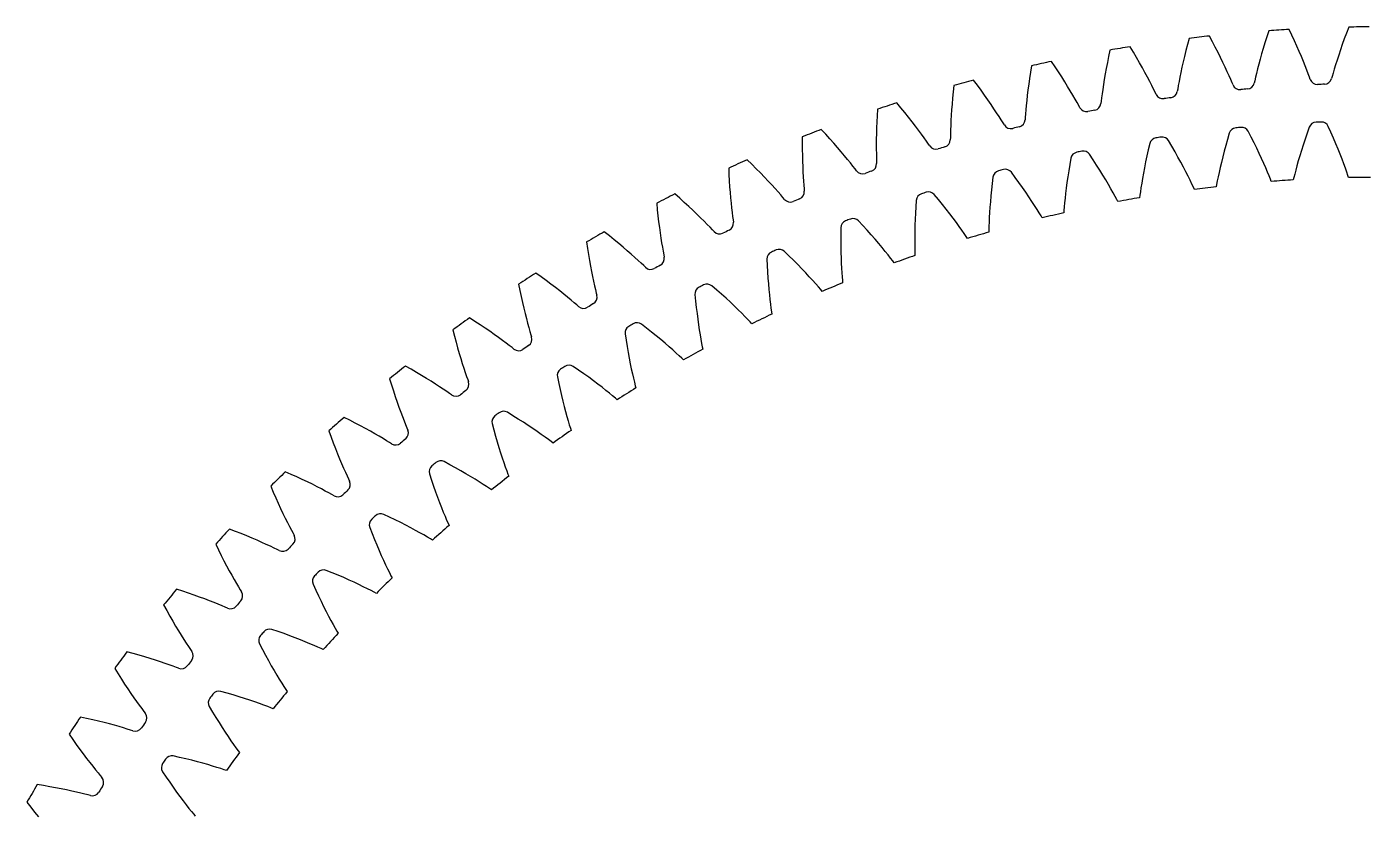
# Model space of a CAD drawing. Header units: millimetres. Extents: x -125 to 125, y -125 to 125.
# Drawn here: x -107.9 to -0.8, y 62.1 to 125 of the extents above; entities that cross this region are included whole.
import ezdxf

# ---------------------------------------------------------------- set-up
doc = ezdxf.new("R2010")
doc.units = ezdxf.units.MM

msp = doc.modelspace()

# ---------------------------------------------------------------- linework, layer by layer
at = {"layer": 'thin_ring_external'}
for p, q in [((-13.284341, 123.815043), (-13.526964, 124.265929)), ((-8.787967, 124.690704), (-8.946537, 124.203856)), ((-6.944943, 124.331839), (-7.164227, 124.794527)), ((-6.737818, 123.882251), (-6.944943, 124.331839)), ((-2.592944, 124.498655), (-2.765046, 124.03453)), ((-2.409722, 124.976771), (-2.592944, 124.498655)), ((-21.459096, 123.144254), (-21.567187, 122.643773)), ((-19.589082, 122.975227), (-19.854411, 123.413137)), ((-15.27679, 123.585024), (-15.400659, 123.105767)), ((-15.143285, 124.079333), (-15.27679, 123.585024)), ((-13.05453, 123.376616), (-13.284341, 123.815043)), ((-12.837641, 122.951771), (-13.05453, 123.376616)), ((-9.232593, 123.274905), (-9.360238, 122.835271)), ((-9.094716, 123.73155), (-9.232593, 123.274905)), ((-8.946537, 124.203856), (-9.094716, 123.73155)), ((-6.542905, 123.446885), (-6.737818, 123.882251)), ((-6.360308, 123.027087), (-6.542905, 123.446885)), ((-3.075986, 123.152978), (-3.214775, 122.738563)), ((-2.92606, 123.585522), (-3.075986, 123.152978)), ((-2.765046, 124.03453), (-2.92606, 123.585522)), ((-25.842717, 121.814582), (-26.130061, 122.238373)), ((-21.666423, 122.158816), (-21.757009, 121.690491)), ((-21.567187, 122.643773), (-21.666423, 122.158816)), ((-19.337184, 122.549107), (-19.589082, 122.975227)), ((-19.098886, 122.13589), (-19.337184, 122.549107)), ((-18.874426, 121.736904), (-19.098886, 122.13589)), ((-15.62007, 122.1971), (-15.71587, 121.77069)), ((-15.51504, 122.642678), (-15.62007, 122.1971)), ((-15.400659, 123.105767), (-15.51504, 122.642678)), ((-12.633847, 122.541844), (-12.837641, 122.951771)), ((-12.443408, 122.14848), (-12.633847, 122.541844)), ((-12.266723, 121.773758), (-12.443408, 122.14848)), ((-9.477686, 122.414309), (-9.584914, 122.014139)), ((-9.360238, 122.835271), (-9.477686, 122.414309)), ((-6.190203, 122.624512), (-6.360308, 123.027087)), ((-6.032882, 122.241257), (-6.190203, 122.624512)), ((-5.888826, 121.880108), (-6.032882, 122.241257)), ((-3.342297, 122.34439), (-3.458284, 121.973272)), ((-3.214775, 122.738563), (-3.342297, 122.34439)), ((-27.801317, 121.382557), (-27.875662, 120.893166)), ((-27.718922, 121.887905), (-27.801317, 121.382557)), ((-25.56939, 121.40188), (-25.842717, 121.814582)), ((-25.310304, 121.00137), (-25.56939, 121.40188)), ((-25.065764, 120.614366), (-25.310304, 121.00137)), ((-21.839151, 121.24013), (-21.913053, 120.809386)), ((-21.757009, 121.690491), (-21.839151, 121.24013)), ((-18.664151, 121.353776), (-18.874426, 121.736904)), ((-18.468563, 120.988565), (-18.664151, 121.353776)), ((-15.802526, 121.365567), (-15.880059, 120.984555)), ((-15.71587, 121.77069), (-15.802526, 121.365567)), ((-12.104415, 121.420435), (-12.266723, 121.773758)), ((-11.957502, 121.092395), (-12.104415, 121.420435)), ((-11.827798, 120.79567), (-11.957502, 121.092395)), ((-9.768034, 121.288645), (-9.842901, 120.973584)), ((-9.681801, 121.637583), (-9.768034, 121.288645)), ((-9.584914, 122.014139), (-9.681801, 121.637583)), ((-5.758854, 121.544994), (-5.888826, 121.880108)), ((-5.64447, 121.242033), (-5.758854, 121.544994)), ((-5.548918, 120.982618), (-5.64447, 121.242033)), ((-3.728492, 121.052396), (-3.781836, 120.870422)), ((-3.653079, 121.318365), (-3.728492, 121.052396)), ((-3.562222, 121.629192), (-3.653079, 121.318365)), ((-3.458284, 121.973272), (-3.562222, 121.629192)), ((-33.906433, 120.313564), (-33.962918, 119.804669)), ((-32.028932, 120.336138), (-32.337539, 120.744704)), ((-31.734889, 119.93793), (-32.028932, 120.336138)), ((-31.45569, 119.551171), (-31.734889, 119.93793)), ((-28.001256, 119.96686), (-28.053068, 119.532903)), ((-27.942217, 120.420827), (-28.001256, 119.96686)), ((-27.875662, 120.893166), (-27.942217, 120.420827)), ((-24.8362, 120.242475), (-25.065764, 120.614366)), ((-24.622219, 119.887726), (-24.8362, 120.242475)), ((-22.036887, 120.015893), (-22.087083, 119.659979)), ((-21.97891, 120.400366), (-22.036887, 120.015893)), ((-21.913053, 120.809386), (-21.97891, 120.400366)), ((-18.288425, 120.64399), (-18.468563, 120.988565)), ((-18.124954, 120.323879), (-18.288425, 120.64399)), ((-17.980268, 120.034165), (-18.124954, 120.323879)), ((-17.858757, 119.785847), (-17.980268, 120.034165)), ((-16.05494, 120.040923), (-16.089446, 119.854458)), ((-16.007045, 120.313196), (-16.05494, 120.040923)), ((-15.948362, 120.631669), (-16.007045, 120.313196)), ((-15.880059, 120.984555), (-15.948362, 120.631669)), ((-11.719124, 120.541472), (-11.827798, 120.79567)), ((-11.643039, 120.367774), (-11.719124, 120.541472)), ((-9.904636, 120.704111), (-9.948618, 120.519651)), ((-9.842901, 120.973584), (-9.904636, 120.704111)), ((-5.481801, 120.805261), (-5.548918, 120.982618)), ((-38.131587, 118.54375), (-38.460653, 118.936025)), ((-34.012177, 119.31212), (-34.054527, 118.836998)), ((-33.962918, 119.804669), (-34.012177, 119.31212)), ((-31.191709, 119.177158), (-31.45569, 119.551171)), ((-30.943455, 118.817474), (-31.191709, 119.177158)), ((-28.097954, 119.121055), (-28.136224, 118.734122)), ((-28.053068, 119.532903), (-28.097954, 119.121055)), ((-24.424723, 119.552799), (-24.622219, 119.887726)), ((-24.245119, 119.241453), (-24.424723, 119.552799)), ((-24.085829, 118.959504), (-24.245119, 119.241453)), ((-23.951797, 118.717714), (-24.085829, 118.959504)), ((-22.163358, 119.064562), (-22.188298, 118.876578)), ((-22.129428, 119.338926), (-22.163358, 119.064562)), ((-22.087083, 119.659979), (-22.129428, 119.338926)), ((-17.773901, 119.61626), (-17.858757, 119.785847)), ((-40.035913, 117.914224), (-40.059958, 117.419802)), ((-40.005486, 118.42534), (-40.035913, 117.914224)), ((-37.817594, 118.161076), (-38.131587, 118.54375)), ((-37.519011, 117.789077), (-37.817594, 118.161076)), ((-37.236277, 117.429031), (-37.519011, 117.789077)), ((-34.119895, 117.944573), (-34.143694, 117.53097)), ((-34.090309, 118.380609), (-34.119895, 117.944573)), ((-34.054527, 118.836998), (-34.090309, 118.380609)), ((-30.71164, 118.474115), (-30.943455, 118.817474)), ((-30.497299, 118.149709), (-30.71164, 118.474115)), ((-30.302032, 117.847939), (-30.497299, 118.149709)), ((-30.128554, 117.574491), (-30.302032, 117.847939)), ((-28.194078, 118.053313), (-28.213954, 117.777575)), ((-28.168181, 118.37611), (-28.194078, 118.053313)), ((-28.136224, 118.734122), (-28.168181, 118.37611)), ((-23.858394, 118.552682), (-23.951797, 118.717714)), ((-44.13476, 116.442095), (-44.483428, 116.817056)), ((-40.077993, 116.943138), (-40.090425, 116.485517)), ((-40.059958, 117.419802), (-40.077993, 116.943138)), ((-36.969982, 117.082492), (-37.236277, 117.429031)), ((-36.720937, 116.751417), (-36.969982, 117.082492)), ((-36.490311, 116.438379), (-36.720937, 116.751417)), ((-34.175792, 116.783411), (-34.185172, 116.459713)), ((-34.162157, 117.142588), (-34.175792, 116.783411)), ((-34.143694, 117.53097), (-34.162157, 117.142588)), ((-29.982351, 117.339861), (-30.128554, 117.574491)), ((-29.880642, 117.179813), (-29.982351, 117.339861)), ((-28.213954, 117.777575), (-28.229263, 117.588562)), ((-46.00017, 116.228157), (-46.004458, 115.716154)), ((-46.004458, 115.716154), (-46.003227, 115.22115)), ((-43.801638, 116.075952), (-44.13476, 116.442095)), ((-43.48445, 115.719685), (-43.801638, 116.075952)), ((-43.183701, 115.374545), (-43.48445, 115.719685)), ((-40.097708, 116.048539), (-40.100356, 115.63426)), ((-40.090425, 116.485517), (-40.097708, 116.048539)), ((-36.279891, 116.146973), (-36.490311, 116.438379)), ((-36.092676, 115.88274), (-36.279891, 116.146973)), ((-35.934683, 115.655881), (-36.092676, 115.88274)), ((-35.824935, 115.501235), (-35.934683, 115.655881)), ((-34.190943, 116.183319), (-34.196581, 115.993772)), ((-34.185172, 116.459713), (-34.190943, 116.183319)), ((-46.003227, 115.22115), (-45.996899, 114.744186)), ((-45.996899, 114.744186), (-45.985949, 114.286527)), ((-42.900058, 115.042056), (-43.183701, 115.374545)), ((-42.634433, 114.724129), (-42.900058, 115.042056)), ((-42.388124, 114.423275), (-42.634433, 114.724129)), ((-40.100356, 115.63426), (-40.098964, 115.245442)), ((-40.098964, 115.245442), (-40.094242, 114.886038)), ((-40.094242, 114.886038), (-40.087082, 114.562283)), ((-51.874844, 113.727748), (-51.852984, 113.216194)), ((-50.022792, 114.036656), (-50.39015, 114.393325)), ((-49.671408, 113.688), (-50.022792, 114.036656)), ((-49.336443, 113.348394), (-49.671408, 113.688)), ((-45.985949, 114.286527), (-45.97091, 113.849747)), ((-45.97091, 113.849747), (-45.952402, 113.435874)), ((-42.163099, 114.142993), (-42.388124, 114.423275)), ((-41.962637, 113.888664), (-42.163099, 114.142993)), ((-41.793267, 113.670168), (-41.962637, 113.888664)), ((-41.675765, 113.521328), (-41.793267, 113.670168)), ((-40.087082, 114.562283), (-40.078733, 114.285955)), ((-40.078733, 114.285955), (-40.074685, 114.096367)), ((-51.852984, 113.216194), (-51.826478, 112.721898)), ((-51.826478, 112.721898), (-51.795805, 112.24588)), ((-49.018463, 113.01906), (-49.336443, 113.348394)), ((-48.718213, 112.701487), (-49.018463, 113.01906)), ((-48.436701, 112.397538), (-48.718213, 112.701487)), ((-45.952402, 113.435874), (-45.931158, 113.047634)), ((-45.931158, 113.047634), (-45.908091, 112.688939)), ((-45.908091, 112.688939), (-45.884409, 112.365972)), ((-55.780319, 111.333708), (-56.16541, 111.671154)), ((-51.795805, 112.24588), (-51.7615, 111.789377)), ((-51.7615, 111.789377), (-51.724179, 111.353935)), ((-48.175352, 112.109653), (-48.436701, 112.397538)), ((-47.936309, 111.841227), (-48.175352, 112.109653)), ((-47.723122, 111.597466), (-47.936309, 111.841227)), ((-47.542816, 111.387903), (-47.723122, 111.597466)), ((-47.417868, 111.245256), (-47.542816, 111.387903)), ((-45.884409, 112.365972), (-45.861961, 112.090432)), ((-45.861961, 112.090432), (-45.848238, 111.901298)), ((-57.614182, 110.930636), (-57.566231, 110.420866)), ((-57.566231, 110.420866), (-57.514521, 109.928568)), ((-55.411592, 111.003449), (-55.780319, 111.333708)), ((-55.059723, 110.681389), (-55.411592, 111.003449)), ((-54.725342, 110.368722), (-55.059723, 110.681389)), ((-54.409268, 110.066894), (-54.725342, 110.368722)), ((-51.724179, 111.353935), (-51.684562, 110.941546)), ((-51.684562, 110.941546), (-51.643523, 110.554898)), ((-51.643523, 110.554898), (-51.60217, 110.197849)), ((-57.514521, 109.928568), (-57.459582, 109.454737)), ((-57.459582, 109.454737), (-57.402013, 109.000581)), ((-54.112603, 109.777716), (-54.409268, 110.066894)), ((-53.836895, 109.503551), (-54.112603, 109.777716)), ((-53.584458, 109.247681), (-53.836895, 109.503551)), ((-53.359102, 109.015122), (-53.584458, 109.247681)), ((-51.60217, 110.197849), (-51.562028, 109.876512)), ((-51.562028, 109.876512), (-51.525541, 109.602477)), ((-51.525541, 109.602477), (-51.502178, 109.41429)), ((-61.392322, 108.340303), (-61.794141, 108.657647)), ((-61.007212, 108.029303), (-61.392322, 108.340303)), ((-57.402013, 109.000581), (-57.342506, 108.567613)), ((-57.342506, 108.567613), (-57.281884, 108.157785)), ((-57.281884, 108.157785), (-57.221156, 107.773736)), ((-53.168332, 108.81504), (-53.359102, 109.015122)), ((-53.036263, 108.678959), (-53.168332, 108.81504)), ((-63.203212, 107.844119), (-63.129294, 107.337462)), ((-63.129294, 107.337462), (-63.052514, 106.848447)), ((-60.639358, 107.725629), (-61.007212, 108.029303)), ((-60.289448, 107.430444), (-60.639358, 107.725629)), ((-59.958375, 107.145148), (-60.289448, 107.430444)), ((-59.647332, 106.871495), (-59.958375, 107.145148)), ((-57.221156, 107.773736), (-57.161626, 107.419265)), ((-57.161626, 107.419265), (-57.105129, 107.100397)), ((-57.105129, 107.100397), (-57.054696, 106.828582)), ((-63.052514, 106.848447), (-62.973453, 106.378039)), ((-62.973453, 106.378039), (-62.892769, 105.927415)), ((-59.357985, 106.611766), (-59.647332, 106.871495)), ((-59.092812, 106.369119), (-59.357985, 106.611766)), ((-58.855875, 106.148371), (-59.092812, 106.369119)), ((-58.655137, 105.95829), (-58.855875, 106.148371)), ((-57.054696, 106.828582), (-57.021755, 106.641834)), ((-66.84416, 105.064251), (-67.261658, 105.360663)), ((-66.443672, 104.77332), (-66.84416, 105.064251)), ((-62.892769, 105.927415), (-62.811233, 105.49805)), ((-62.811233, 105.49805), (-62.729764, 105.091852)), ((-62.729764, 105.091852), (-62.649505, 104.711405)), ((-58.516293, 105.82913), (-58.655137, 105.95829)), ((-68.627352, 104.476249), (-68.52766, 103.974027)), ((-68.52766, 103.974027), (-68.426011, 103.489571)), ((-66.060792, 104.488826), (-66.443672, 104.77332)), ((-65.696266, 104.211892), (-66.060792, 104.488826)), ((-65.351058, 103.943873), (-65.696266, 104.211892)), ((-65.026447, 103.686459), (-65.351058, 103.943873)), ((-62.649505, 104.711405), (-62.571953, 104.360436)), ((-62.571953, 104.360436), (-62.499248, 104.044869)), ((-62.499248, 104.044869), (-62.435002, 103.775984)), ((-68.426011, 103.489571), (-68.323033, 103.023813)), ((-68.323033, 103.023813), (-68.219446, 102.577897)), ((-64.724216, 103.441843), (-65.026447, 103.686459)), ((-64.446999, 103.213052), (-64.724216, 103.441843)), ((-64.1991, 103.004691), (-64.446999, 103.213052)), ((-63.988918, 102.825107), (-64.1991, 103.004691)), ((-63.84366, 102.703206), (-63.988918, 102.825107)), ((-62.435002, 103.775984), (-62.392569, 103.591161)), ((-72.121608, 101.514098), (-72.553697, 101.788806)), ((-68.219446, 102.577897), (-68.116092, 102.153255)), ((-68.116092, 102.153255), (-68.013989, 101.751747)), ((-68.013989, 101.751747), (-67.914409, 101.375894)), ((-73.872451, 100.835812), (-73.747245, 100.339336)), ((-71.706788, 101.243996), (-72.121608, 101.514098)), ((-71.309881, 100.979423), (-71.706788, 101.243996)), ((-70.93169, 100.721463), (-71.309881, 100.979423)), ((-70.573247, 100.471421), (-70.93169, 100.721463)), ((-67.914409, 101.375894), (-67.819038, 101.029342)), ((-67.819038, 101.029342), (-67.730314, 100.717899)), ((-67.730314, 100.717899), (-67.652423, 100.452646)), ((-73.747245, 100.339336), (-73.620992, 99.860702)), ((-73.620992, 99.860702), (-73.494367, 99.40081)), ((-70.235916, 100.230917), (-70.573247, 100.471421)), ((-69.921588, 100.002052), (-70.235916, 100.230917)), ((-69.633051, 99.787715), (-69.921588, 100.002052)), ((-69.374837, 99.592283), (-69.633051, 99.787715)), ((-69.155759, 99.423666), (-69.374837, 99.592283)), ((-67.652423, 100.452646), (-67.600608, 100.270231)), ((-73.494367, 99.40081), (-73.368146, 98.960764)), ((-73.368146, 98.960764), (-73.243245, 98.541954)), ((-73.243245, 98.541954), (-73.120773, 98.146183)), ((-69.004466, 99.30934), (-69.155759, 99.423666)), ((-77.2109, 97.699107), (-77.656452, 97.951394)), ((-76.782829, 97.450538), (-77.2109, 97.699107)), ((-76.37293, 97.206576), (-76.782829, 97.450538)), ((-73.120773, 98.146183), (-73.002132, 97.775905)), ((-73.002132, 97.775905), (-72.88919, 97.434675)), ((-78.924825, 96.932307), (-78.774432, 96.442871)), ((-78.774432, 96.442871), (-78.623905, 95.971307)), ((-75.982062, 96.968263), (-76.37293, 97.206576)), ((-75.611318, 96.73685), (-75.982062, 96.968263)), ((-75.262147, 96.513884), (-75.611318, 96.73685)), ((-74.936544, 96.301367), (-75.262147, 96.513884)), ((-72.88919, 97.434675), (-72.78468, 97.128169)), ((-72.78468, 97.128169), (-72.693346, 96.867238)), ((-72.693346, 96.867238), (-72.632284, 96.687707)), ((-78.623905, 95.971307), (-78.473962, 95.518481)), ((-78.473962, 95.518481), (-78.325437, 95.085455)), ((-74.637439, 96.102043), (-74.936544, 96.301367)), ((-74.369582, 95.92005), (-74.637439, 96.102043)), ((-74.142181, 95.762839), (-74.369582, 95.92005)), ((-73.985247, 95.656388), (-74.142181, 95.762839)), ((-78.325437, 95.085455), (-78.179314, 94.673568)), ((-78.179314, 94.673568), (-78.036794, 94.284567)), ((-78.036794, 94.284567), (-77.8994, 93.92083)), ((-82.098757, 93.629229), (-82.556609, 93.858437)), ((-81.658553, 93.402842), (-82.098757, 93.629229)), ((-81.236732, 93.180129), (-81.658553, 93.402842)), ((-80.834204, 92.962084), (-81.236732, 93.180129)), ((-77.8994, 93.92083), (-77.769182, 93.585812)), ((-77.769182, 93.585812), (-77.649158, 93.285041)), ((-77.649158, 93.285041), (-77.54462, 93.029115)), ((-83.771293, 92.775915), (-83.596105, 92.294798)), ((-83.596105, 92.294798), (-83.421696, 91.831535)), ((-80.452129, 92.749903), (-80.834204, 92.962084)), ((-80.092029, 92.545057), (-80.452129, 92.749903)), ((-79.755998, 92.349443), (-80.092029, 92.545057)), ((-79.447106, 92.165651), (-79.755998, 92.349443)), ((-79.170306, 91.997572), (-79.447106, 92.165651)), ((-77.54462, 93.029115), (-77.474471, 92.852936)), ((-83.421696, 91.831535), (-83.248828, 91.386956)), ((-83.248828, 91.386956), (-83.078386, 90.962078)), ((-78.935174, 91.852178), (-79.170306, 91.997572)), ((-78.77301, 91.753879), (-78.935174, 91.852178)), ((-83.078386, 90.962078), (-82.911422, 90.558189)), ((-82.911422, 90.558189), (-82.749225, 90.176973)), ((-82.749225, 90.176973), (-82.593438, 89.820726)), ((-86.772428, 89.315084), (-87.241387, 89.520615)), ((-86.321239, 89.111469), (-86.772428, 89.315084)), ((-85.888596, 88.910585), (-86.321239, 89.111469)), ((-85.47546, 88.713378), (-85.888596, 88.910585)), ((-82.593438, 89.820726), (-82.446284, 89.492794)), ((-82.446284, 89.492794), (-82.311059, 89.198544)), ((-82.311059, 89.198544), (-82.19359, 88.948289)), ((-82.19359, 88.948289), (-82.114536, 88.775922)), ((-88.399211, 88.377483), (-88.199686, 87.905938)), ((-88.199686, 87.905938), (-88.00185, 87.452185)), ((-85.083049, 88.520983), (-85.47546, 88.713378)), ((-84.712959, 88.334791), (-85.083049, 88.520983)), ((-84.367379, 88.15659), (-84.712959, 88.334791)), ((-84.049505, 87.98881), (-84.367379, 88.15659)), ((-83.764484, 87.835084), (-84.049505, 87.98881)), ((-83.522234, 87.701885), (-83.764484, 87.835084)), ((-88.00185, 87.452185), (-87.806507, 87.017012)), ((-87.806507, 87.017012), (-87.614592, 86.601391)), ((-83.355262, 87.611994), (-83.522234, 87.701885)), ((-87.614592, 86.601391), (-87.427223, 86.206555)), ((-87.427223, 86.206555), (-87.245773, 85.834117)), ((-87.245773, 85.834117), (-87.072, 85.48629)), ((-91.21972, 84.767926), (-91.698561, 84.949243)), ((-90.758722, 84.587615), (-91.21972, 84.767926)), ((-87.072, 85.48629), (-86.908293, 85.166299)), ((-86.908293, 85.166299), (-86.758219, 84.879338)), ((-86.758219, 84.879338), (-86.628125, 84.635408)), ((-86.628125, 84.635408), (-86.540374, 84.467302)), ((-92.796506, 83.748483), (-92.573164, 83.287741)), ((-90.316386, 84.409083), (-90.758722, 84.587615)), ((-89.89372, 84.233229), (-90.316386, 84.409083)), ((-89.491997, 84.061121), (-89.89372, 84.233229)), ((-89.112882, 83.894069), (-89.491997, 84.061121)), ((-88.758654, 83.733746), (-89.112882, 83.894069)), ((-88.432628, 83.582416), (-88.758654, 83.733746)), ((-88.140129, 83.443444), (-88.432628, 83.582416)), ((-92.573164, 83.287741), (-92.352417, 82.844682)), ((-92.352417, 82.844682), (-92.135108, 82.420051)), ((-87.891395, 83.322788), (-88.140129, 83.443444)), ((-87.720051, 83.24154), (-87.891395, 83.322788)), ((-92.135108, 82.420051), (-91.922222, 82.014772)), ((-91.922222, 82.014772), (-91.714938, 81.630018)), ((-91.714938, 81.630018), (-91.514707, 81.267331)), ((-91.514707, 81.267331), (-91.3234, 80.92883)), ((-91.3234, 80.92883), (-91.143568, 80.617616)), ((-91.143568, 80.617616), (-90.979038, 80.338692)), ((-90.979038, 80.338692), (-90.836658, 80.101722)), ((-95.429029, 79.999618), (-95.916504, 80.156249)), ((-94.959426, 79.843081), (-95.429029, 79.999618)), ((-94.508552, 79.687368), (-94.959426, 79.843081)), ((-94.077457, 79.533325), (-94.508552, 79.687368)), ((-93.66747, 79.381954), (-94.077457, 79.533325)), ((-93.280321, 79.234478), (-93.66747, 79.381954)), ((-90.836658, 80.101722), (-90.740437, 79.938316)), ((-96.951706, 78.900993), (-96.705129, 78.452256)), ((-96.705129, 78.452256), (-96.462047, 78.021046)), ((-92.918368, 79.092451), (-93.280321, 79.234478)), ((-92.58504, 78.957965), (-92.918368, 79.092451)), ((-92.285827, 78.834109), (-92.58504, 78.957965)), ((-92.031257, 78.726312), (-92.285827, 78.834109)), ((-91.855987, 78.653918), (-92.031257, 78.726312)), ((-96.462047, 78.021046), (-96.22334, 77.608065)), ((-96.22334, 77.608065), (-95.990038, 77.214185)), ((-95.990038, 77.214185), (-95.763378, 76.840517)), ((-95.763378, 76.840517), (-95.54489, 76.488527)), ((-95.54489, 76.488527), (-95.336548, 76.160236)), ((-95.336548, 76.160236), (-95.141059, 75.85861)), ((-99.389376, 75.0226), (-99.884212, 75.154136)), ((-98.912392, 74.890245), (-99.389376, 75.0226)), ((-95.141059, 75.85861), (-94.962502, 75.588451)), ((-94.962502, 75.588451), (-94.808208, 75.35906)), ((-94.808208, 75.35906), (-94.703769, 75.20078)), ((-98.454155, 74.757758), (-98.912392, 74.890245)), ((-98.015758, 74.625927), (-98.454155, 74.757758)), ((-97.598576, 74.495688), (-98.015758, 74.625927)), ((-97.204401, 74.368172), (-97.598576, 74.495688)), ((-96.835669, 74.244812), (-97.204401, 74.368172)), ((-96.495909, 74.127521), (-96.835669, 74.244812)), ((-96.190762, 74.019106), (-96.495909, 74.127521)), ((-95.931019, 73.924447), (-96.190762, 74.019106)), ((-95.752282, 73.861098), (-95.931019, 73.924447)), ((-100.85397, 73.84766), (-100.584802, 73.412098)), ((-100.584802, 73.412098), (-100.320019, 72.993863)), ((-100.320019, 72.993863), (-100.060536, 72.593609)), ((-100.060536, 72.593609), (-99.807427, 72.212155)), ((-99.807427, 72.212155), (-99.561982, 71.850548)), ((-99.561982, 71.850548), (-99.325806, 71.510173)), ((-99.325806, 71.510173), (-99.100974, 71.192948)), ((-99.100974, 71.192948), (-98.890339, 70.901698)), ((-98.890339, 70.901698), (-98.69822, 70.641008)), ((-103.090426, 69.849857), (-103.591334, 69.955954)), ((-102.607307, 69.74203), (-103.090426, 69.849857)), ((-102.142903, 69.633113), (-102.607307, 69.74203)), ((-101.698346, 69.523839), (-102.142903, 69.633113)), ((-98.69822, 70.641008), (-98.532415, 70.419795)), ((-98.532415, 70.419795), (-98.42003, 70.267054)), ((-104.493117, 68.601666), (-104.20206, 68.180417)), ((-101.275058, 69.415071), (-101.698346, 69.523839)), ((-100.874887, 69.307849), (-101.275058, 69.415071)), ((-100.500337, 69.203477), (-100.874887, 69.307849)), ((-100.155031, 69.103688), (-100.500337, 69.203477)), ((-99.844746, 69.010994), (-100.155031, 69.103688)), ((-99.580509, 68.929722), (-99.844746, 69.010994)), ((-99.39877, 68.875582), (-99.580509, 68.929722)), ((-104.20206, 68.180417), (-103.916267, 67.776247)), ((-103.916267, 67.776247), (-103.636686, 67.389764)), ((-103.636686, 67.389764), (-103.364429, 67.021732)), ((-103.364429, 67.021732), (-103.100841, 66.673129)), ((-103.100841, 66.673129), (-102.847593, 66.345258)), ((-102.847593, 66.345258), (-102.606856, 66.039927)), ((-102.606856, 66.039927), (-102.381625, 65.759811)), ((-102.381625, 65.759811), (-102.176446, 65.509272)), ((-102.176446, 65.509272), (-101.999561, 65.296813)), ((-106.522526, 64.494883), (-107.028197, 64.575266)), ((-106.034531, 64.411865), (-106.522526, 64.494883)), ((-105.565171, 64.326803), (-106.034531, 64.411865)), ((-105.115615, 64.240371), (-105.565171, 64.326803)), ((-101.999561, 65.296813), (-101.879525, 65.15001)), ((-107.859653, 63.176698), (-107.547467, 62.77086)), ((-104.687326, 64.153358), (-105.115615, 64.240371)), ((-104.282201, 64.066709), (-104.687326, 64.153358)), ((-103.90281, 63.981598), (-104.282201, 64.066709)), ((-103.55286, 63.899571), (-103.90281, 63.981598)), ((-103.238247, 63.822842), (-103.55286, 63.899571)), ((-102.970204, 63.755167), (-103.238247, 63.822842)), ((-102.785939, 63.710377), (-102.970204, 63.755167)), ((-107.547467, 62.77086), (-107.24141, 62.38181)), ((-107.24141, 62.38181), (-106.942459, 62.010108))]:
    msp.add_line(p, q, dxfattribs=at)
for centre, radius, start, end in [((0, 0), 125, 96.21247, 96.958262), ((0, 0), 125, 93.28564, 94.031433), ((0, 0), 125, 90.358811, 91.104604), ((0, 0), 125, 99.139299, 99.885091), ((0, 0), 125, 102.066128, 102.811921), ((0, 0), 125, 104.992957, 105.73875), ((-11.086301, 120.591475), 0.6, 201.890632, 275.252592), ((0, 0), 120.5, 94.991311, 95.252592), ((-10.536265, 120.640777), 0.6, 274.991311, 348.353271), ((-4.914367, 121.000244), 0.6, 198.963802, 272.325762), ((0, 0), 120.5, 92.064482, 92.325762), ((-4.362531, 121.021396), 0.6, 272.064482, 345.426442), ((0, 0), 125, 107.919787, 108.665579), ((-22.785234, 118.937139), 0.6, 280.844969, 354.206929), ((-17.229312, 119.868098), 0.6, 204.817461, 278.179421), ((0, 0), 120.5, 97.91814, 98.179421), ((-16.682511, 119.94542), 0.6, 277.91814, 351.2801), ((-23.327373, 118.831998), 0.6, 207.74429, 281.10625), ((0, 0), 120.5, 100.844969, 101.10625), ((0, 0), 125, 110.846616, 111.592408), ((-29.364576, 117.485879), 0.6, 210.671119, 284.033079), ((0, 0), 120.5, 103.771799, 104.033079), ((-28.828512, 117.618565), 0.6, 283.771799, 357.133759), ((-34.796581, 115.993137), 0.6, 286.698628, 0.060588), ((-35.325171, 115.833252), 0.6, 213.597949, 286.959909), ((0, 0), 120.5, 106.698628, 106.959909), ((0, 0), 125, 113.773445, 114.519238), ((-41.193606, 113.87843), 0.6, 216.524778, 289.886738), ((-40.673869, 114.065097), 0.6, 289.625457, 2.987417), ((0, 0), 120.5, 109.625457, 109.886738), ((0, 0), 125, 116.700274, 117.446067), ((-46.445044, 111.839474), 0.6, 292.552286, 5.914247), ((-46.954571, 111.626512), 0.6, 219.451607, 292.813567), ((0, 0), 120.5, 112.552286, 112.813567), ((-52.095049, 109.322074), 0.6, 295.479116, 8.841076), ((0, 0), 125, 119.627104, 120.372896), ((-52.593038, 109.083374), 0.6, 222.378436, 295.740397), ((0, 0), 120.5, 115.479116, 115.740397), ((-57.609144, 106.519465), 0.6, 298.405945, 11.767905), ((0, 0), 125, 122.553933, 123.299726), ((-58.094295, 106.255649), 0.6, 225.305266, 298.667226), ((0, 0), 120.5, 118.405945, 118.667226), ((0, 0), 120.5, 121.332774, 121.594055), ((-62.972944, 103.43896), 0.6, 301.332774, 14.694734), ((0, 0), 125, 125.480762, 126.226555), ((-63.443991, 103.150715), 0.6, 228.232095, 301.594055), ((0, 0), 120.5, 124.259603, 124.520884), ((-68.172454, 100.088593), 0.6, 304.259603, 17.621564), ((-68.628168, 99.776673), 0.6, 231.158924, 304.520884), ((0, 0), 125, 128.407592, 129.153384), ((-73.19411, 96.477108), 0.6, 307.186433, 20.548393), ((-73.633303, 96.142325), 0.6, 234.085753, 307.447714), ((0, 0), 120.5, 127.186433, 127.447714), ((0, 0), 125, 131.334421, 132.080213), ((0, 0), 120.5, 130.113262, 130.374543), ((-78.024811, 92.613924), 0.6, 310.113262, 23.475222), ((-78.446337, 92.257153), 0.6, 237.012583, 310.374543), ((0, 0), 125, 134.26125, 135.007043), ((0, 0), 120.5, 133.040091, 133.301372), ((-82.651954, 88.509121), 0.6, 313.040091, 26.402051), ((-83.054713, 88.131292), 0.6, 239.939412, 313.301372), ((0, 0), 125, 137.188079, 137.933872), ((0, 0), 120.5, 135.966921, 136.228201), ((-87.063467, 84.173408), 0.6, 315.966921, 29.328881), ((-87.446409, 83.775507), 0.6, 242.866241, 316.228201), ((0, 0), 125, 140.114909, 140.860701), ((-91.247842, 79.618097), 0.6, 318.89375, 32.25571), ((-91.609967, 79.201161), 0.6, 245.793071, 319.155031), ((0, 0), 120.5, 138.89375, 139.155031), ((0, 0), 125, 143.041738, 143.78753), ((-95.194162, 74.85507), 0.6, 321.820579, 35.182539), ((-95.534526, 74.420188), 0.6, 248.7199, 322.08186), ((0, 0), 120.5, 141.820579, 142.08186), ((0, 0), 125, 145.968567, 146.71436), ((-98.892131, 69.896756), 0.6, 324.747408, 38.109368), ((-99.209845, 69.445062), 0.6, 251.646729, 325.008689), ((0, 0), 120.5, 144.747408, 145.008689), ((0, 0), 125, 148.895396, 149.641189), ((0, 0), 120.5, 147.674238, 147.935518), ((-102.332102, 64.756088), 0.6, 327.674238, 41.036198), ((-102.626338, 64.288761), 0.6, 254.573558, 327.935518)]:
    msp.add_arc(centre, radius, start, end, dxfattribs=at)
at = {"layer": 'thin_ring_internal'}
for p, q in [((-5.555917, 117.003169), (-5.72929, 116.512356)), ((-3.827976, 116.59031), (-4.040947, 117.065283)), ((-18.282613, 115.69942), (-18.401427, 115.192627)), ((-16.519954, 115.477465), (-16.783453, 115.926379)), ((-12.083389, 116.025624), (-12.220942, 115.541008)), ((-11.937077, 116.525173), (-12.083389, 116.025624)), ((-10.18917, 116.207292), (-10.427761, 116.669925)), ((-9.962016, 115.757653), (-10.18917, 116.207292)), ((-9.748224, 115.321993), (-9.962016, 115.757653)), ((-5.893102, 116.035975), (-6.045581, 115.575261)), ((-5.72929, 116.512356), (-5.893102, 116.035975)), ((-3.625716, 116.128938), (-3.827976, 116.59031)), ((-3.436034, 115.682253), (-3.625716, 116.128938)), ((-3.258977, 115.251631), (-3.436034, 115.682253)), ((-22.801437, 114.403008), (-23.089058, 114.836863)), ((-18.51231, 114.701222), (-18.613636, 114.226628)), ((-18.401427, 115.192627), (-18.51231, 114.701222)), ((-16.268585, 115.040902), (-16.519954, 115.477465)), ((-16.031321, 114.617567), (-16.268585, 115.040902)), ((-15.808358, 114.208823), (-16.031321, 114.617567)), ((-12.464806, 114.621935), (-12.571376, 114.190537)), ((-12.348034, 115.072655), (-12.464806, 114.621935)), ((-12.220942, 115.541008), (-12.348034, 115.072655)), ((-9.547915, 114.901683), (-9.748224, 115.321993)), ((-9.361294, 114.498404), (-9.547915, 114.901683)), ((-6.316762, 114.706655), (-6.435455, 114.302613)), ((-6.186792, 115.13159), (-6.316762, 114.706655)), ((-6.045581, 115.575261), (-6.186792, 115.13159)), ((-3.094657, 114.838763), (-3.258977, 115.251631)), ((-2.943286, 114.445793), (-3.094657, 114.838763)), ((-24.74843, 113.519123), (-24.823687, 113.039703)), ((-24.664547, 114.015849), (-24.74843, 113.519123)), ((-24.573586, 114.528374), (-24.664547, 114.015849)), ((-22.526603, 113.980824), (-22.801437, 114.403008)), ((-22.266575, 113.571077), (-22.526603, 113.980824)), ((-22.021623, 113.175119), (-22.266575, 113.571077)), ((-18.70562, 113.770203), (-18.788473, 113.333629)), ((-18.613636, 114.226628), (-18.70562, 113.770203)), ((-15.599993, 113.816337), (-15.808358, 114.208823)), ((-15.40667, 113.442218), (-15.599993, 113.816337)), ((-12.667828, 113.780616), (-12.754169, 113.395041)), ((-12.571376, 114.190537), (-12.667828, 113.780616)), ((-9.188689, 114.114286), (-9.361294, 114.498404)), ((-9.030638, 113.752151), (-9.188689, 114.114286)), ((-8.888044, 113.41597), (-9.030638, 113.752151)), ((-6.638212, 113.569863), (-6.721122, 113.251558)), ((-6.542723, 113.922328), (-6.638212, 113.569863)), ((-6.435455, 114.302613), (-6.542723, 113.922328)), ((-2.805246, 114.075566), (-2.943286, 114.445793)), ((-2.681225, 113.7321), (-2.805246, 114.075566)), ((-2.572535, 113.421651), (-2.681225, 113.7321)), ((-30.854059, 112.498804), (-30.91069, 111.998238)), ((-30.791223, 113.015531), (-30.854059, 112.498804)), ((-29.014871, 112.987128), (-29.325755, 113.404628)), ((-28.717392, 112.580582), (-29.014871, 112.987128)), ((-28.435376, 112.185647), (-28.717392, 112.580582)), ((-24.890609, 112.578937), (-24.949497, 112.13849)), ((-24.823687, 113.039703), (-24.890609, 112.578937)), ((-21.792135, 112.794597), (-22.021623, 113.175119)), ((-21.57867, 112.431594), (-21.792135, 112.794597)), ((-21.382068, 112.088855), (-21.57867, 112.431594)), ((-18.927552, 112.529338), (-18.984032, 112.168561)), ((-18.862395, 112.919053), (-18.927552, 112.529338)), ((-18.788473, 113.333629), (-18.862395, 112.919053)), ((-15.229078, 113.089254), (-15.40667, 113.442218)), ((-15.068339, 112.761362), (-15.229078, 113.089254)), ((-14.926442, 112.464618), (-15.068339, 112.761362)), ((-14.807567, 112.210284), (-14.926442, 112.464618)), ((-12.949068, 112.439911), (-12.984193, 112.251551)), ((-12.895672, 112.715529), (-12.949068, 112.439911)), ((-12.830267, 113.037887), (-12.895672, 112.715529)), ((-12.754169, 113.395041), (-12.830267, 113.037887)), ((-8.762564, 113.11192), (-8.888044, 113.41597)), ((-8.657756, 112.851474), (-8.762564, 113.11192)), ((-8.58747, 112.673224), (-8.657756, 112.851474)), ((-6.78949, 112.979267), (-6.834849, 112.793106)), ((-6.721122, 113.251558), (-6.78949, 112.979267)), ((-2.482106, 113.155871), (-2.572535, 113.421651)), ((-2.42166, 112.974048), (-2.482106, 113.155871)), ((-35.141714, 111.234049), (-35.474933, 111.63395)), ((-30.959655, 111.515424), (-31.001314, 111.05169)), ((-30.91069, 111.998238), (-30.959655, 111.515424)), ((-28.169167, 111.803655), (-28.435376, 112.185647)), ((-27.919242, 111.436234), (-28.169167, 111.803655)), ((-27.686272, 111.08543), (-27.919242, 111.436234)), ((-25.000669, 111.720495), (-25.044447, 111.327803)), ((-24.949497, 112.13849), (-25.000669, 111.720495)), ((-21.203663, 111.77023), (-21.382068, 112.088855)), ((-21.045773, 111.481677), (-21.203663, 111.77023)), ((-20.913187, 111.234215), (-21.045773, 111.481677)), ((-19.070001, 111.56499), (-19.094787, 111.374993)), ((-19.031735, 111.843113), (-19.070001, 111.56499)), ((-18.984032, 112.168561), (-19.031735, 111.843113)), ((-14.727652, 112.036138), (-14.807567, 112.210284)), ((-36.95149, 110.646017), (-36.980701, 110.143106)), ((-36.916965, 111.165405), (-36.95149, 110.646017)), ((-34.822477, 110.844355), (-35.141714, 111.234049)), ((-34.519315, 110.46541), (-34.822477, 110.844355)), ((-34.232643, 110.098526), (-34.519315, 110.46541)), ((-31.036063, 110.608685), (-31.064332, 110.188519)), ((-31.001314, 111.05169), (-31.036063, 110.608685)), ((-27.471246, 110.753938), (-27.686272, 111.08543)), ((-27.275708, 110.445531), (-27.471246, 110.753938)), ((-27.102295, 110.166031), (-27.275708, 110.445531)), ((-25.134021, 110.357116), (-25.148395, 110.166048)), ((-25.111001, 110.636913), (-25.134021, 110.357116)), ((-25.081142, 110.964481), (-25.111001, 110.636913)), ((-25.044447, 111.327803), (-25.081142, 110.964481)), ((-20.823882, 111.064693), (-20.913187, 111.234215)), ((-41.16368, 109.149005), (-41.51824, 109.530112)), ((-37.003227, 109.658338), (-37.0195, 109.193022)), ((-36.980701, 110.143106), (-37.003227, 109.658338)), ((-33.963026, 109.745301), (-34.232643, 110.098526)), ((-33.711247, 109.407743), (-33.963026, 109.745301)), ((-33.47844, 109.088488), (-33.711247, 109.407743)), ((-31.103399, 109.429238), (-31.115325, 109.100529)), ((-31.0866, 109.794023), (-31.103399, 109.429238)), ((-31.064332, 110.188519), (-31.0866, 109.794023)), ((-26.956394, 109.926179), (-27.102295, 110.166031)), ((-26.857964, 109.761787), (-26.956394, 109.926179)), ((-42.938643, 108.46302), (-42.940348, 107.959264)), ((-42.932534, 108.983518), (-42.938643, 108.46302)), ((-40.823639, 108.777326), (-41.16368, 109.149005)), ((-40.500235, 108.415501), (-40.823639, 108.777326)), ((-40.193956, 108.06482), (-40.500235, 108.415501)), ((-37.035286, 108.327697), (-37.035978, 107.932574)), ((-37.030004, 108.74878), (-37.035286, 108.327697)), ((-37.0195, 109.193022), (-37.030004, 108.74878)), ((-33.266351, 108.79122), (-33.47844, 109.088488)), ((-33.077934, 108.521607), (-33.266351, 108.79122)), ((-32.919152, 108.29008), (-33.077934, 108.521607)), ((-32.811892, 108.131308), (-32.919152, 108.29008)), ((-31.123031, 108.819892), (-31.12695, 108.628325)), ((-31.115325, 109.100529), (-31.123031, 108.819892)), ((-47.062797, 106.738217), (-47.43764, 107.099393)), ((-42.940348, 107.959264), (-42.936366, 107.473989)), ((-42.936366, 107.473989), (-42.927205, 107.008478)), ((-39.905451, 107.726846), (-40.193956, 108.06482)), ((-39.635614, 107.40354), (-39.905451, 107.726846)), ((-39.38572, 107.097475), (-39.635614, 107.40354)), ((-39.157714, 106.812233), (-39.38572, 107.097475)), ((-37.035978, 107.932574), (-37.032831, 107.567416)), ((-37.032831, 107.567416), (-37.026789, 107.238546)), ((-37.026789, 107.238546), (-37.019159, 106.957907)), ((-48.819974, 106.476381), (-48.797651, 105.956326)), ((-46.702966, 106.385662), (-47.062797, 106.738217)), ((-46.360286, 106.042038), (-46.702966, 106.385662)), ((-46.035313, 105.708606), (-46.360286, 106.042038)), ((-42.927205, 107.008478), (-42.913434, 106.564326)), ((-42.913434, 106.564326), (-42.895713, 106.143583)), ((-42.895713, 106.143583), (-42.874826, 105.749012)), ((-38.954855, 106.553311), (-39.157714, 106.812233)), ((-38.783666, 106.330801), (-38.954855, 106.553311)), ((-38.667896, 106.178123), (-38.783666, 106.330801)), ((-37.019159, 106.957907), (-37.01261, 106.766412)), ((-48.797651, 105.956326), (-48.771843, 105.453229)), ((-48.771843, 105.453229), (-48.741367, 104.968896)), ((-48.741367, 104.968896), (-48.706798, 104.50458)), ((-45.728783, 105.386891), (-46.035313, 105.708606)), ((-45.441693, 105.078803), (-45.728783, 105.386891)), ((-45.175458, 104.786842), (-45.441693, 105.078803)), ((-42.874826, 105.749012), (-42.851743, 105.384571)), ((-42.851743, 105.384571), (-42.827751, 105.056521)), ((-42.827751, 105.056521), (-42.804806, 104.776717)), ((-52.82146, 104.00888), (-53.215468, 104.349047)), ((-52.442914, 103.676501), (-52.82146, 104.00888)), ((-48.706798, 104.50458), (-48.668793, 104.061842)), ((-48.668793, 104.061842), (-48.628122, 103.642694)), ((-44.932215, 104.514476), (-45.175458, 104.786842)), ((-44.715519, 104.267019), (-44.932215, 104.514476)), ((-44.532435, 104.054189), (-44.715519, 104.267019)), ((-44.4085, 103.908061), (-44.532435, 104.054189)), ((-42.804806, 104.776717), (-42.78781, 104.585866)), ((-54.561717, 103.651477), (-54.511027, 103.133417)), ((-54.511027, 103.133417), (-54.457784, 102.63248)), ((-52.08198, 103.352104), (-52.442914, 103.676501)), ((-51.739284, 103.036915), (-52.08198, 103.352104)), ((-51.415642, 102.73242), (-51.739284, 103.036915)), ((-48.628122, 103.642694), (-48.585719, 103.249853)), ((-48.585719, 103.249853), (-48.542769, 102.887216)), ((-48.542769, 102.887216), (-48.500898, 102.560966)), ((-54.457784, 102.63248), (-54.400904, 102.150534)), ((-54.400904, 102.150534), (-54.341031, 101.688798)), ((-51.112156, 102.44047), (-51.415642, 102.73242)), ((-50.830374, 102.163483), (-51.112156, 102.44047)), ((-50.572621, 101.904807), (-50.830374, 102.163483)), ((-50.342735, 101.669553), (-50.572621, 101.904807)), ((-48.500898, 102.560966), (-48.462707, 102.282833)), ((-48.462707, 102.282833), (-48.435314, 102.093194)), ((-58.422483, 100.96914), (-58.834479, 101.287283)), ((-58.026351, 100.657929), (-58.422483, 100.96914)), ((-57.64824, 100.353726), (-58.026351, 100.657929)), ((-54.341031, 101.688798), (-54.278905, 101.248796)), ((-54.278905, 101.248796), (-54.215405, 100.832496)), ((-54.215405, 100.832496), (-54.151613, 100.442556)), ((-50.148301, 101.467038), (-50.342735, 101.669553)), ((-50.016571, 101.327897), (-50.148301, 101.467038)), ((-60.140626, 100.517236), (-60.061721, 100.002717)), ((-60.061721, 100.002717), (-59.981201, 99.505435)), ((-57.288843, 100.057722), (-57.64824, 100.353726)), ((-56.949057, 99.771355), (-57.288843, 100.057722)), ((-56.63008, 99.496414), (-56.949057, 99.771355)), ((-54.151613, 100.442556), (-54.088924, 100.082806)), ((-54.088924, 100.082806), (-54.029299, 99.759329)), ((-54.029299, 99.759329), (-53.975977, 99.483697)), ((-59.981201, 99.505435), (-59.898088, 99.027314)), ((-59.898088, 99.027314), (-59.813089, 98.569538)), ((-59.813089, 98.569538), (-59.727027, 98.133585)), ((-56.333593, 99.235228), (-56.63008, 99.496414)), ((-56.062098, 98.991014), (-56.333593, 99.235228)), ((-55.819708, 98.768664), (-56.062098, 98.991014)), ((-55.614506, 98.57707), (-55.819708, 98.768664)), ((-55.475373, 98.44533), (-55.614506, 98.57707)), ((-53.975977, 99.483697), (-53.938269, 99.295837)), ((-63.849151, 97.628068), (-64.277906, 97.923238)), ((-63.436615, 97.338954), (-63.849151, 97.628068)), ((-59.727027, 98.133585), (-59.640889, 97.721373)), ((-59.640889, 97.721373), (-59.555897, 97.335498)), ((-65.540052, 97.083012), (-65.433167, 96.57357)), ((-65.433167, 96.57357), (-65.325611, 96.081427)), ((-63.042456, 97.055853), (-63.436615, 97.338954)), ((-62.667431, 96.779918), (-63.042456, 97.055853)), ((-62.312513, 96.512533), (-62.667431, 96.779918)), ((-61.978998, 96.255422), (-62.312513, 96.512533)), ((-59.555897, 97.335498), (-59.473656, 96.979709)), ((-59.473656, 96.979709), (-59.396455, 96.659971)), ((-59.396455, 96.659971), (-59.328161, 96.387662)), ((-59.328161, 96.387662), (-59.28025, 96.202141)), ((-65.325611, 96.081427), (-65.216512, 95.608559)), ((-65.216512, 95.608559), (-65.106641, 95.156107)), ((-61.66869, 96.010816), (-61.978998, 96.255422)), ((-61.384264, 95.781792), (-61.66869, 96.010816)), ((-61.130094, 95.573012), (-61.384264, 95.781792)), ((-60.914734, 95.392909), (-61.130094, 95.573012)), ((-60.768615, 95.268963), (-60.914734, 95.392909)), ((-69.085268, 93.995636), (-69.529502, 94.266951)), ((-65.106641, 95.156107), (-64.996901, 94.725504)), ((-64.996901, 94.725504), (-64.88838, 94.318611)), ((-64.88838, 94.318611), (-64.782443, 93.937954)), ((-70.74388, 93.359055), (-70.609335, 92.85621)), ((-68.657559, 93.729481), (-69.085268, 93.995636)), ((-68.248528, 93.468328), (-68.657559, 93.729481)), ((-67.858994, 93.213284), (-68.248528, 93.468328)), ((-67.490004, 92.96568), (-67.858994, 93.213284)), ((-64.782443, 93.937954), (-64.680895, 93.587186)), ((-64.680895, 93.587186), (-64.586349, 93.272142)), ((-64.586349, 93.272142), (-64.503286, 93.003968)), ((-70.609335, 92.85621), (-70.475064, 92.370674)), ((-70.475064, 92.370674), (-70.340305, 91.904469)), ((-67.142946, 92.727165), (-67.490004, 92.96568)), ((-66.819744, 92.49987), (-67.142946, 92.727165)), ((-66.523235, 92.286721), (-66.819744, 92.49987)), ((-66.258043, 92.092132), (-66.523235, 92.286721)), ((-66.033169, 91.924058), (-66.258043, 92.092132)), ((-64.503286, 93.003968), (-64.445315, 92.821341)), ((-70.340305, 91.904469), (-70.20589, 91.458693)), ((-70.20589, 91.458693), (-70.072798, 91.034725)), ((-70.072798, 91.034725), (-69.94222, 90.634366)), ((-65.8805, 91.808277), (-66.033169, 91.924058)), ((-74.115207, 90.082684), (-74.573594, 90.329335)), ((-73.673602, 89.840283), (-74.115207, 90.082684)), ((-69.94222, 90.634366), (-69.815653, 90.260062)), ((-69.815653, 90.260062), (-69.695101, 89.915363)), ((-75.736581, 89.356477), (-75.574776, 88.86173)), ((-73.25092, 89.601856), (-73.673602, 89.840283)), ((-72.848039, 89.368465), (-73.25092, 89.601856)), ((-72.466078, 89.141381), (-72.848039, 89.368465)), ((-72.106513, 88.922174), (-72.466078, 89.141381)), ((-71.771381, 88.712869), (-72.106513, 88.922174)), ((-69.695101, 89.915363), (-69.583492, 89.605951)), ((-69.583492, 89.605951), (-69.485908, 89.342714)), ((-69.485908, 89.342714), (-69.418051, 89.163525)), ((-75.574776, 88.86173), (-75.414191, 88.384251)), ((-75.414191, 88.384251), (-75.254174, 87.926101)), ((-75.254174, 87.926101), (-75.095616, 87.48833)), ((-71.463675, 88.516229), (-71.771381, 88.712869)), ((-71.188252, 88.336412), (-71.463675, 88.516229)), ((-70.954536, 88.18087), (-71.188252, 88.336412)), ((-70.795771, 88.073599), (-70.954536, 88.18087)), ((-75.095616, 87.48833), (-74.939571, 87.072263)), ((-74.939571, 87.072263), (-74.787324, 86.679632)), ((-78.923957, 85.900889), (-79.39513, 86.12214)), ((-78.469773, 85.682966), (-78.923957, 85.900889)), ((-78.034702, 85.467977), (-78.469773, 85.682966)), ((-74.787324, 86.679632), (-74.640506, 86.312798)), ((-74.640506, 86.312798), (-74.50131, 85.975197)), ((-74.50131, 85.975197), (-74.37297, 85.672342)), ((-74.37297, 85.672342), (-74.261157, 85.414826)), ((-80.503254, 85.087224), (-80.314673, 84.602051)), ((-80.314673, 84.602051), (-80.128253, 84.134055)), ((-77.619678, 85.256935), (-78.034702, 85.467977)), ((-77.225886, 85.051049), (-77.619678, 85.256935)), ((-76.854886, 84.851805), (-77.225886, 85.051049)), ((-76.508824, 84.661113), (-76.854886, 84.851805)), ((-76.190839, 84.48157), (-76.508824, 84.661113)), ((-74.261157, 85.414826), (-74.183616, 85.23961)), ((-80.128253, 84.134055), (-79.943456, 83.685326)), ((-79.943456, 83.685326), (-79.761228, 83.256867)), ((-75.906007, 84.317062), (-76.190839, 84.48157)), ((-75.664146, 84.174515), (-75.906007, 84.317062)), ((-75.49976, 84.076074), (-75.664146, 84.174515)), ((-79.761228, 83.256867), (-79.582694, 82.849943)), ((-79.582694, 82.849943), (-79.409233, 82.466212)), ((-79.409233, 82.466212), (-79.242601, 82.107943)), ((-83.497167, 81.462733), (-83.979719, 81.657923)), ((-83.031761, 81.269938), (-83.497167, 81.462733)), ((-79.242601, 82.107943), (-79.085177, 81.778447)), ((-79.085177, 81.778447), (-78.940491, 81.483052)), ((-78.940491, 81.483052), (-78.814781, 81.232027)), ((-85.029674, 80.564038), (-84.81488, 80.089887)), ((-82.585598, 81.079029), (-83.031761, 81.269938)), ((-82.159668, 80.890966), (-82.585598, 81.079029)), ((-81.755221, 80.706891), (-82.159668, 80.890966)), ((-81.373894, 80.528204), (-81.755221, 80.706891)), ((-81.017935, 80.356695), (-81.373894, 80.528204)), ((-80.69062, 80.194785), (-81.017935, 80.356695)), ((-78.814781, 81.232027), (-78.727787, 81.061307)), ((-84.81488, 80.089887), (-84.60318, 79.632769)), ((-84.60318, 79.632769), (-84.394154, 79.194802)), ((-80.397229, 80.046077), (-80.69062, 80.194785)), ((-80.147944, 79.916951), (-80.397229, 80.046077)), ((-79.978428, 79.827633), (-80.147944, 79.916951)), ((-84.394154, 79.194802), (-84.1888, 78.776934)), ((-84.1888, 78.776934), (-83.988312, 78.380366)), ((-83.988312, 78.380366), (-83.794154, 78.00668)), ((-83.794154, 78.00668), (-83.608206, 77.658045)), ((-83.608206, 77.658045), (-83.433023, 77.337638)), ((-83.433023, 77.337638), (-83.272422, 77.050585)), ((-87.821189, 76.78146), (-88.31368, 76.950007)), ((-87.345948, 76.614368), (-87.821189, 76.78146)), ((-86.890027, 76.448108), (-87.345948, 76.614368)), ((-86.454462, 76.283585), (-86.890027, 76.448108)), ((-86.040566, 76.121872), (-86.454462, 76.283585)), ((-85.65005, 75.964276), (-86.040566, 76.121872)), ((-83.272422, 77.050585), (-83.133191, 76.8068)), ((-83.133191, 76.8068), (-83.037004, 76.641085)), ((-89.302332, 75.800417), (-89.061965, 75.338703)), ((-89.061965, 75.338703), (-88.825619, 74.893828)), ((-85.285256, 75.812461), (-85.65005, 75.964276)), ((-84.949588, 75.668667), (-85.285256, 75.812461)), ((-84.648514, 75.536203), (-84.949588, 75.668667)), ((-84.39255, 75.420883), (-84.648514, 75.536203)), ((-84.218409, 75.340956), (-84.39255, 75.420883)), ((-88.825619, 74.893828), (-88.592987, 74.467929)), ((-88.592987, 74.467929), (-88.365121, 74.061899)), ((-88.365121, 74.061899), (-88.143275, 73.676872)), ((-88.143275, 73.676872), (-87.929, 73.314346)), ((-87.929, 73.314346), (-87.724291, 72.976386)), ((-87.724291, 72.976386), (-87.531873, 72.666023)), ((-91.883118, 71.87104), (-92.384078, 72.012442)), ((-91.399462, 71.73015), (-91.883118, 71.87104)), ((-87.531873, 72.666023), (-87.355835, 72.388169)), ((-87.355835, 72.388169), (-87.203499, 72.15235)), ((-87.203499, 72.15235), (-87.098406, 71.992136)), ((-93.308477, 70.810577), (-93.043254, 70.362679)), ((-90.935141, 71.589036), (-91.399462, 71.73015)), ((-90.491242, 71.448545), (-90.935141, 71.589036)), ((-90.069132, 71.309675), (-90.491242, 71.448545)), ((-89.670593, 71.17364), (-90.069132, 71.309675)), ((-89.298053, 71.041973), (-89.670593, 71.17364)), ((-88.955033, 70.916724), (-89.298053, 71.041973)), ((-88.647174, 70.800899), (-88.955033, 70.916724)), ((-88.385294, 70.699729), (-88.647174, 70.800899)), ((-88.207049, 70.629431), (-88.385294, 70.699729)), ((-93.043254, 70.362679), (-92.782967, 69.931374)), ((-92.782967, 69.931374), (-92.527425, 69.518815)), ((-92.527425, 69.518815), (-92.277725, 69.125834)), ((-92.277725, 69.125834), (-92.035184, 68.753496)), ((-92.035184, 68.753496), (-91.801432, 68.403213)), ((-91.801432, 68.403213), (-91.578573, 68.076936)), ((-91.578573, 68.076936), (-91.369492, 67.777544)), ((-91.369492, 67.777544), (-91.178544, 67.509718)), ((-91.178544, 67.509718), (-91.013558, 67.28257)), ((-95.670831, 66.74613), (-96.178766, 66.859963)), ((-95.180203, 66.631862), (-95.670831, 66.74613)), ((-94.708869, 66.516315), (-95.180203, 66.631862)), ((-94.25796, 66.400274), (-94.708869, 66.516315)), ((-93.828896, 66.284663), (-94.25796, 66.400274)), ((-91.013558, 67.28257), (-90.899872, 67.128334)), ((-97.036152, 65.609411), (-96.746866, 65.176665)), ((-93.423524, 66.170595), (-93.828896, 66.284663)), ((-93.044349, 66.059468), (-93.423524, 66.170595)), ((-92.695001, 65.953138), (-93.044349, 66.059468)), ((-92.381277, 65.854298), (-92.695001, 65.953138)), ((-92.114263, 65.76758), (-92.381277, 65.854298)), ((-91.932445, 65.70712), (-92.114263, 65.76758)), ((-96.746866, 65.176665), (-96.463414, 64.760218)), ((-96.463414, 64.760218), (-96.185723, 64.362229)), ((-96.185723, 64.362229), (-95.914936, 63.98347)), ((-95.914936, 63.98347), (-95.652424, 63.624933)), ((-95.652424, 63.624933), (-95.399892, 63.287938)), ((-95.399892, 63.287938), (-95.159547, 62.974318)), ((-95.159547, 62.974318), (-94.93443, 62.68679)), ((-94.93443, 62.68679), (-94.72914, 62.429792)), ((-94.72914, 62.429792), (-94.551996, 62.211992)), ((-94.551996, 62.211992), (-94.430058, 62.064194))]:
    msp.add_line(p, q, dxfattribs=at)
for centre, radius, start, end in [((-11.364361, 116.346299), 0.6, 95.578784, 162.655131), ((0, 0), 117.5, 95.377737, 95.578784), ((-10.95604, 116.385459), 0.6, 28.301391, 95.377737), ((-4.993823, 116.793286), 0.6, 92.44835, 159.524696), ((0, 0), 117.5, 92.247303, 92.44835), ((-4.583973, 116.81009), 0.6, 25.170956, 92.247303), ((-17.700983, 115.552089), 0.6, 98.709219, 165.785566), ((0, 0), 117.5, 98.508172, 98.709219), ((-17.29541, 115.613489), 0.6, 31.431826, 98.508172), ((-23.984779, 114.413025), 0.6, 101.839654, 168.916), ((0, 0), 117.5, 101.638607, 101.839654), ((-23.583164, 114.496482), 0.6, 34.562261, 101.638607), ((-30.196994, 112.932509), 0.6, 104.970089, 172.046435), ((0, 0), 117.5, 104.769042, 104.970089), ((-29.800536, 113.037773), 0.6, 37.692695, 104.769042), ((0, 0), 113, 93.467674, 94.358413), ((0, 0), 113, 90.337239, 91.227978), ((-36.31909, 111.114957), 0.6, 108.100524, 175.17687), ((0, 0), 117.5, 107.899476, 108.100524), ((-35.928972, 111.241714), 0.6, 40.82313, 107.899476), ((0, 0), 113, 99.728544, 100.619282), ((0, 0), 113, 96.598109, 97.488848), ((-42.332795, 108.965795), 0.6, 111.230958, 178.307305), ((0, 0), 117.5, 111.029911, 111.230958), ((-41.950182, 109.113667), 0.6, 43.953565, 111.029911), ((0, 0), 113, 102.858979, 103.749717), ((0, 0), 113, 105.989413, 106.880152), ((0, 0), 117.5, 114.160346, 114.361393), ((-47.846195, 106.659981), 0.6, 47.084, 114.160346), ((-48.220163, 106.491436), 0.6, 114.361393, 181.437739), ((0, 0), 113, 109.119848, 110.010587), ((-53.963623, 103.699264), 0.6, 117.491828, 184.568174), ((0, 0), 117.5, 117.290781, 117.491828), ((-53.599417, 103.88798), 0.6, 50.214434, 117.290781), ((0, 0), 113, 112.250283, 113.141021), ((0, 0), 113, 115.380718, 116.271456), ((-59.546034, 100.597613), 0.6, 120.622263, 187.698609), ((0, 0), 117.5, 120.421216, 120.622263), ((-59.192678, 100.805937), 0.6, 53.344869, 120.421216), ((0, 0), 113, 118.511152, 119.401891), ((-64.950736, 97.19574), 0.6, 123.752697, 190.829044), ((0, 0), 117.5, 123.55165, 123.752697), ((-64.609284, 97.423049), 0.6, 56.475304, 123.55165), ((0, 0), 113, 121.641587, 122.532326), ((0, 0), 117.5, 126.682085, 126.883132), ((-69.83307, 93.749412), 0.6, 59.605739, 126.682085), ((-70.1616, 93.503796), 0.6, 126.883132, 193.959479), ((0, 0), 113, 124.772022, 125.662761), ((-75.163074, 89.5328), 0.6, 130.013567, 197.089913), ((0, 0), 117.5, 129.81252, 130.013567), ((-74.848447, 89.795991), 0.6, 62.736174, 129.81252), ((0, 0), 113, 127.902457, 128.793195), ((-79.940232, 85.294603), 0.6, 133.144002, 200.220348), ((0, 0), 117.5, 132.942955, 133.144002), ((-79.640447, 85.574582), 0.6, 65.866608, 132.942955), ((0, 0), 113, 131.032892, 131.92363), ((0, 0), 117.5, 136.073389, 136.274437), ((-84.194769, 81.097786), 0.6, 68.997043, 136.073389), ((-84.478817, 80.801853), 0.6, 136.274437, 203.350783), ((0, 0), 113, 134.163326, 135.054065), ((-88.765284, 76.067959), 0.6, 139.404871, 206.481218), ((0, 0), 117.5, 139.203824, 139.404871), ((-88.49782, 76.378962), 0.6, 72.127478, 139.203824), ((0, 0), 113, 137.293761, 138.1845), ((0, 0), 117.5, 142.334259, 142.535306), ((-92.536759, 71.432193), 0.6, 75.257913, 142.334259), ((0, 0), 113, 140.424196, 141.314934), ((-92.78684, 71.107048), 0.6, 142.535306, 209.611653), ((0, 0), 117.5, 145.464694, 145.665741), ((-96.299532, 66.272242), 0.6, 78.388347, 145.464694), ((0, 0), 113, 143.554631, 144.445369), ((-96.531484, 65.933926), 0.6, 145.665741, 212.742087)]:
    msp.add_arc(centre, radius, start, end, dxfattribs=at)

doc.saveas('drawing.dxf')
